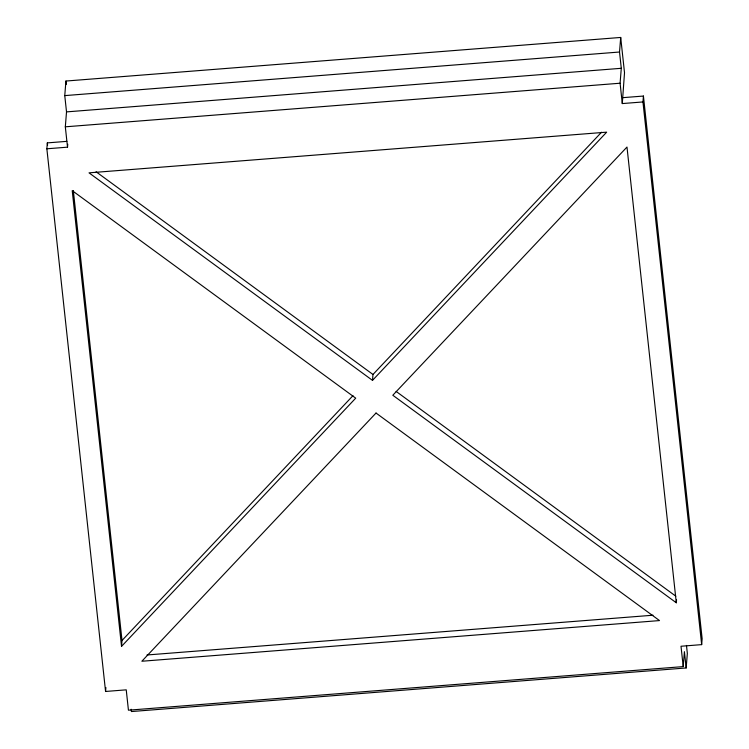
<?xml version="1.0" encoding="UTF-8"?>
<svg xmlns="http://www.w3.org/2000/svg" width="749" height="749" viewBox="0 0 749 749"><rect width="100%" height="100%" fill="white"/><g stroke="black" fill="none" stroke-linecap="round" stroke-linejoin="round"><path stroke-width="1.12" d="M131.15 709.228L131.403 711.55L686.168 667.958L684.408 651.677L683.21 666.601L128.435 710.192L126.235 689.838L105.572 691.467L46.859 148.789L47.337 142.89L66.848 141.355M46.859 148.789L67.522 147.169L65.322 126.815L66.521 111.891L64.76 95.61L65.931 81.042L620.696 37.45L624.516 72.728L622.288 103.568L642.951 101.948L643.428 96.05L622.765 97.67M67.522 147.169L67.756 144.22M105.572 691.467L105.89 687.535M121.535 646.378L72.222 190.63L355.709 398.159L121.535 646.378L122.012 640.479L73.327 190.546M372.496 380.37L606.671 132.161L89.009 172.841L372.496 380.37L372.974 374.472L601.531 132.217M622.288 103.568L620.088 83.223L621.286 68.299L619.526 52.018L620.696 37.45M676.3 602.776L626.988 147.038L392.813 395.247L676.3 602.776L676.544 599.827M686.168 667.958L687.339 653.39L686.477 645.423M683.21 666.601L681.01 646.247L701.663 644.627L702.141 638.728L643.428 96.05M122.012 640.479L352.976 395.669M64.76 95.61L619.526 52.018M66.521 111.891L621.286 68.299M65.322 126.815L620.088 83.223M146.991 654.982L652.997 615.219M96.078 171.774L372.974 374.472M396.118 391.418L675.832 596.195M642.951 101.948L701.663 644.627M65.931 81.042L66.296 84.459M47.337 142.89L47.58 145.212M376.026 413.036L141.851 661.245L659.513 620.575L376.026 413.036"/></g></svg>
